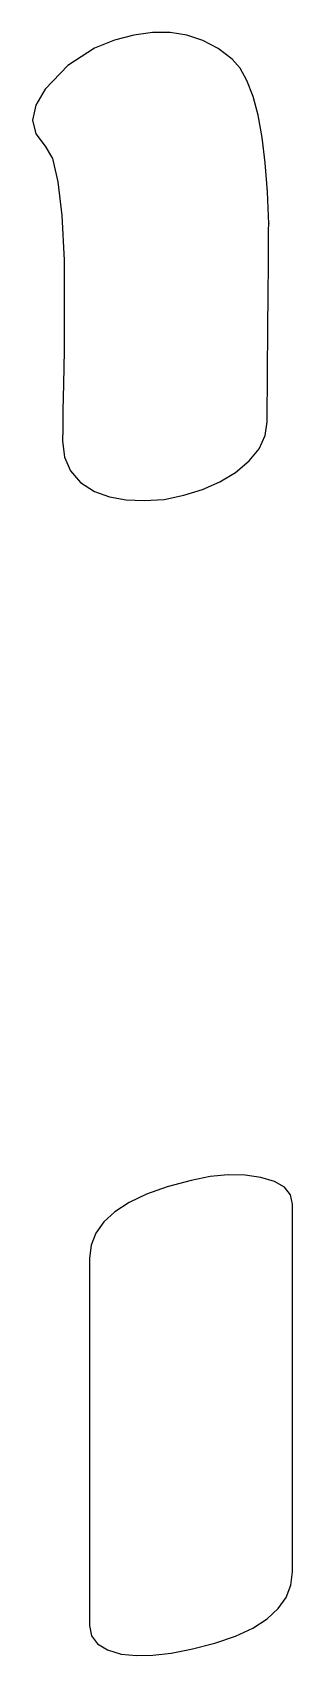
# Model space of a CAD drawing. Extents: x 1.5 to 3.8, y 0 to 14.2.
import ezdxf

# ---------------------------------------------------------------- set-up
doc = ezdxf.new("R2010")
doc.units = 0
doc.layers.get('0').update_dxf_attribs({"linetype": 'CONTINUOUS'})

msp = doc.modelspace()

# ---------------------------------------------------------------- linework, layer by layer
at = {"color": 0}
for p, q in [((2.564, 14.233), (2.402, 14.211)), ((2.719, 14.233), (2.564, 14.233)), ((2.866, 14.209), (2.719, 14.233)), ((2.056, 14.097), (1.823, 13.944)), ((2.232, 14.166), (2.056, 14.097)), ((2.402, 14.211), (2.232, 14.166)), ((3.006, 14.162), (2.866, 14.209)), ((3.139, 14.093), (3.006, 14.162)), ((3.264, 14), (3.139, 14.093)), ((3.333, 13.92), (3.264, 14)), ((1.823, 13.944), (1.625, 13.736)), ((3.393, 13.811), (3.333, 13.92)), ((3.446, 13.673), (3.393, 13.811)), ((1.625, 13.736), (1.542, 13.595)), ((3.49, 13.507), (3.446, 13.673)), ((1.542, 13.595), (1.514, 13.465)), ((1.514, 13.465), (1.542, 13.345)), ((3.525, 13.312), (3.49, 13.507)), ((1.542, 13.345), (1.625, 13.236)), ((3.553, 13.089), (3.525, 13.312)), ((1.625, 13.236), (1.688, 13.127)), ((1.688, 13.127), (1.736, 12.924)), ((3.572, 12.836), (3.553, 13.089)), ((1.736, 12.924), (1.771, 12.627)), ((3.583, 12.556), (3.572, 12.836)), ((1.771, 12.627), (1.792, 12.236)), ((3.582, 12.499), (3.583, 12.559)), ((3.583, 12.559), (3.583, 12.556)), ((3.581, 12.377), (3.582, 12.499)), ((3.58, 12.191), (3.581, 12.377)), ((1.792, 12.236), (1.792, 11.444)), ((3.578, 11.943), (3.58, 12.191)), ((3.576, 11.631), (3.578, 11.943)), ((3.573, 11.257), (3.576, 11.631)), ((1.792, 11.444), (1.786, 11.15)), ((3.569, 10.819), (3.573, 11.257)), ((1.786, 11.15), (1.781, 10.92)), ((1.781, 10.92), (1.779, 10.754)), ((3.552, 10.698), (3.569, 10.819)), ((1.779, 10.754), (1.778, 10.653)), ((3.5, 10.583), (3.552, 10.698)), ((1.778, 10.653), (1.795, 10.51)), ((3.413, 10.476), (3.5, 10.583)), ((1.795, 10.51), (1.847, 10.389)), ((3.292, 10.375), (3.413, 10.476)), ((1.847, 10.389), (1.934, 10.288)), ((1.934, 10.288), (2.056, 10.208)), ((3.003, 10.226), (3.154, 10.293)), ((3.154, 10.293), (3.292, 10.375)), ((2.056, 10.208), (2.188, 10.162)), ((2.188, 10.162), (2.333, 10.136)), ((2.333, 10.136), (2.493, 10.128)), ((2.493, 10.128), (2.667, 10.139)), ((2.667, 10.139), (2.841, 10.175)), ((2.841, 10.175), (3.003, 10.226)), ((2.903, 4.167), (2.694, 4.111)), ((3.071, 4.2), (2.903, 4.167)), ((3.229, 4.215), (3.071, 4.2)), ((3.377, 4.214), (3.229, 4.215)), ((3.514, 4.194), (3.377, 4.214)), ((3.635, 4.159), (3.514, 4.194)), ((3.722, 4.108), (3.635, 4.159)), ((2.514, 4.046), (2.361, 3.973)), ((2.694, 4.111), (2.514, 4.046)), ((3.774, 4.041), (3.722, 4.108)), ((3.792, 3.958), (3.774, 4.041)), ((2.236, 3.892), (2.139, 3.803)), ((2.361, 3.973), (2.236, 3.892)), ((3.792, 0.736), (3.792, 3.958)), ((2.069, 3.706), (2.028, 3.6)), ((2.139, 3.803), (2.069, 3.706)), ((2.028, 3.6), (2.014, 3.486)), ((2.014, 3.486), (2.014, 0.264)), ((3.778, 0.619), (3.792, 0.736)), ((3.736, 0.511), (3.778, 0.619)), ((3.667, 0.413), (3.736, 0.511)), ((3.444, 0.242), (3.569, 0.323)), ((3.569, 0.323), (3.667, 0.413)), ((2.014, 0.264), (2.031, 0.175)), ((2.031, 0.175), (2.083, 0.104)), ((3.111, 0.109), (3.292, 0.171)), ((3.292, 0.171), (3.444, 0.242)), ((2.083, 0.104), (2.17, 0.05)), ((2.17, 0.05), (2.292, 0.014)), ((2.292, 0.014), (2.424, 0.001)), ((2.424, 0.001), (2.569, 0.003)), ((2.569, 0.003), (2.729, 0.022)), ((2.729, 0.022), (2.903, 0.056)), ((2.903, 0.056), (3.111, 0.109))]:
    msp.add_line(p, q, dxfattribs=at)

doc.saveas('drawing.dxf')
